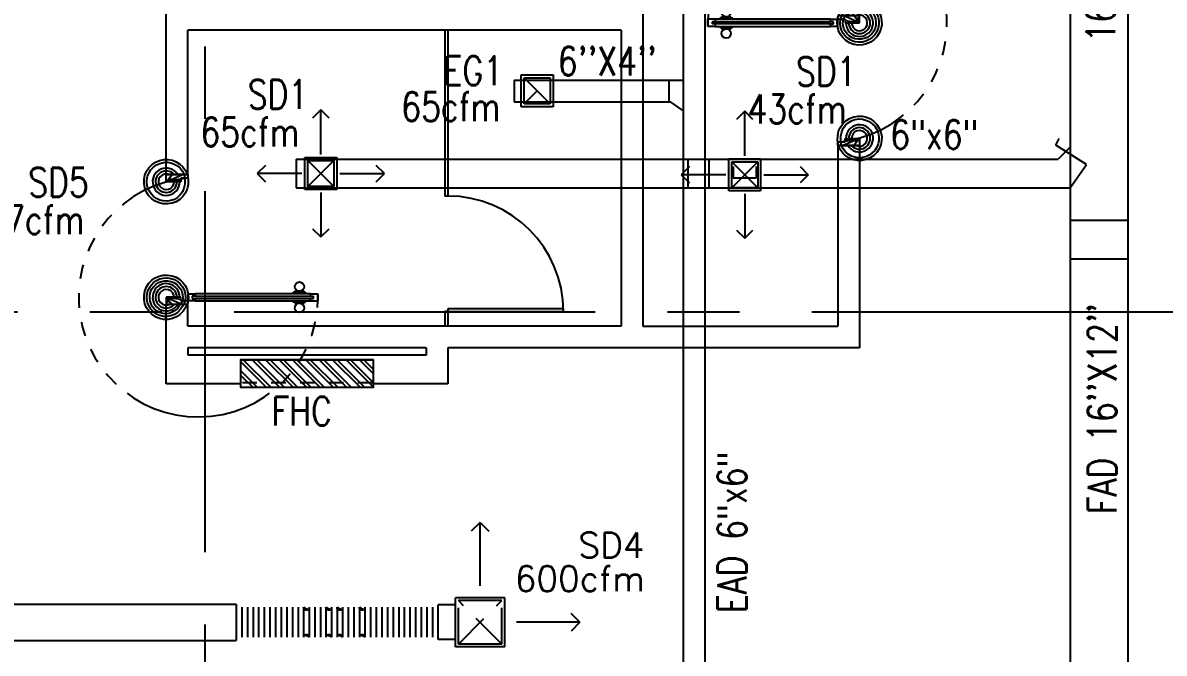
# Model space of a CAD drawing. Extents: x 417866200 to 417866302, y 43498034 to 43498122.
# Drawn here: x 417866227.12 to 417866235.02, y 43498048.87 to 43498053.24 of the extents above; entities that cross this region are included whole.
import ezdxf

# ---------------------------------------------------------------- set-up
doc = ezdxf.new("R2010")
doc.units = 0
doc.header["$MEASUREMENT"] = 0
doc.linetypes.add('CENTERX2', pattern=[4, 2.5, -0.5, 0.5, -0.5])
doc.linetypes.add('HIDDEN', pattern=[0.375, 0.25, -0.125])
for name, color, linetype in [('AXES', 11, 'CENTERX2'), ('DOOR', 9, 'CONTINUOUS'), ('DUCT', 6, 'CONTINUOUS'), ('EXDUCT', 10, 'CONTINUOUS'), ('FHC', 9, 'CONTINUOUS'), ('M-AC-FLEX', 7, 'CONTINUOUS'), ('M-EGU.', 2, 'CONTINUOUS'), ('M-TEXT', 2, 'CONTINUOUS'), ('PART', 9, 'CONTINUOUS'), ('SCD', 2, 'CONTINUOUS'), ('SHAFT', 9, 'CONTINUOUS'), ('WALL', 9, 'CONTINUOUS')]:
    doc.layers.add(name, color=color, linetype=linetype)
doc.styles.add('ROMANS', font='ROMANS.shx', dxfattribs={"width": 0.6})

# ---------------------------------------------------------------- blocks, each defined once
blk = doc.blocks.new('DOOR90')
at = {"layer": 'DOOR', "color": 7, "linetype": 'ByBlock'}
for p, q in [((-150, 0), (0, 0)), ((-150, 0), (-150, -25)), ((0, -50), (-113.7, 0)), ((0, -50), (-40.1, 0)), ((0, -50), (0, 0)), ((-1000, -25), (-1050, -25)), ((-1050, -75), (-1050, -25)), ((-1050, -25), (-1050, -75)), ((-1000, -75), (-1050, -75)), ((-1000, -42), (-1020, -42)), ((-1020, -42), (-1020, -58)), ((-1000, -58), (-1020, -58)), ((-1000, -25), (-1000, -42)), ((-1000, -58), (-1000, -75)), ((-877.6, -17.8), (-967.6, -17.8)), ((-967.6, -25), (-967.6, -17.8)), ((-967.6, -75), (-967.6, -82.2)), ((-955, -8.8), (-890.2, -8.8)), ((-955, -17.8), (-955, -8.8)), ((-955, -17.8), (-890.2, -17.8)), ((-890.2, -17.8), (-890.2, -8.8)), ((-877.6, -25), (-877.6, -17.8)), ((-877.6, -75), (-877.6, -82.2)), ((-200, -25), (-150, -25)), ((-200, -42), (-200, -25)), ((-180, -42), (-200, -42)), ((-200, -58), (-180, -58)), ((-200, -75), (-200, -58)), ((-150, -75), (-200, -75)), ((-180, -58), (-180, -42)), ((-150, -25), (-100, -25)), ((-150, -75), (-150, -25)), ((-100, -25), (-100, -50)), ((0, -50), (-100, -36.6)), ((-100, -50), (0, -50)), ((-877.6, -82.2), (-967.6, -82.2)), ((-955, -82.2), (-890.2, -82.2)), ((-955, -82.2), (-955, -91.2)), ((-955, -91.2), (-890.2, -91.2)), ((-890.2, -82.2), (-890.2, -91.2)), ((0, -850), (-113.7, -900)), ((-100, -875), (-100, -850)), ((0, -850), (-100, -863.4)), ((-100, -850), (0, -850)), ((0, -850), (-40.1, -900)), ((0, -850), (0, -900)), ((-150, -875), (-100, -875)), ((-150, -900), (-150, -875)), ((-150, -900), (0, -900)), ((0, -900), (-150, -900))]:
    blk.add_line(p, q, dxfattribs=at)
at = {"layer": 'DOOR', "linetype": 'ByBlock'}
for p, q in [((-200, -25), (-1000, -25)), ((-200, -42), (-1000, -42)), ((-200, -58), (-1000, -58)), ((-1000, -75), (-200, -75))]:
    blk.add_line(p, q, dxfattribs=at)
at = {"layer": 'DOOR', "color": 7, "linetype": 'ByBlock'}
for centre in [(-922.6, 23.5), (-922.6, -123.5)]:
    blk.add_circle(centre, 32.4, dxfattribs=at)
for centre, radius, start, end in [((0, -50), 154.4, 161.10529, 166.28577), ((0, -50), 94.4, 148.01819, 180), ((0, -50), 134.4, 158.15985, 169.28002), ((0, -50), 114.4, 154.08384, 167.37743), ((0, -50), 74.4, 137.77643, 180), ((0, -50), 54.4, 113.20738, 180), ((0, -50), 34.4, 90, 180), ((0, -50), 14.4, 90, 180), ((0, -850), 94.4, 180, 211.98181), ((0, -850), 74.4, 180, 222.22357), ((0, -850), 54.4, 180, 246.79262), ((0, -850), 34.4, 180, 270), ((0, -850), 14.4, 180, 270), ((0, -850), 154.4, 193.71423, 198.89471), ((0, -850), 134.4, 190.71998, 201.84015)]:
    blk.add_arc(centre, radius, start, end, dxfattribs=at)
at = {"layer": 'DOOR', "linetype": 'HIDDEN', "ltscale": 0.5}
blk.add_arc((-222.2, -50), 828.2, 178.27012, 275.00304, dxfattribs=at)

msp = doc.modelspace()

# ---------------------------------------------------------------- hatches: boundary and pattern name
at = {"layer": 'FHC', "linetype": 'ByBlock', "ltscale": 0.3}
h = msp.add_hatch(dxfattribs=at)
h.set_pattern_fill('ANSI32', color=11, scale=0.175, style=0)
h.set_pattern_definition([(135, (417866461.74514, 43498019.663295), (0.046403883, 0.046403883), []), (135, (417866461.7142, 43498019.663295), (0.046403883, 0.046403883), [])])
h.paths.add_polyline_path([(417866228.629, 43498050.7143), (417866228.629, 43498050.9043), (417866229.549, 43498050.9043), (417866229.549, 43498050.7143)])
h.paths.add_polyline_path([(417866229.7616, 43498050.2932), (417866229.7616, 43498050.714), (417866229.4991, 43498050.714), (417866229.4991, 43498050.2932)], flags=9)

# ---------------------------------------------------------------- linework, layer by layer
at = {"layer": 'AXES'}
for p, q in [((417866228.384, 43498033.5727), (417866228.384, 43498111.2854)), ((417866200.584, 43498051.237), (417866268.624, 43498051.237))]:
    msp.add_line(p, q, dxfattribs=at)
at = {"layer": 'DUCT', "linetype": 'ByBlock'}
for p, q in [((417866234.372, 43498055.0988), (417866234.372, 43498048.5128)), ((417866234.772, 43498055.0988), (417866234.772, 43498048.5128)), ((417866229.0126, 43498052.2937), (417866229.0126, 43498052.0937)), ((417866229.0126, 43498052.2937), (417866234.2897, 43498052.2937)), ((417866231.7255, 43498052.2937), (417866231.7255, 43498052.0937)), ((417866231.8714, 43498052.2937), (417866231.8714, 43498052.0937)), ((417866229.0126, 43498052.0937), (417866234.372, 43498052.0937)), ((417866234.772, 43498051.8678), (417866234.372, 43498051.8678)), ((417866234.772, 43498051.602), (417866234.372, 43498051.602)), ((417866221.2382, 43498049.212), (417866228.5979, 43498049.212)), ((417866228.5979, 43498049.212), (417866228.5979, 43498048.962)), ((417866221.2382, 43498048.962), (417866228.5979, 43498048.962))]:
    msp.add_line(p, q, dxfattribs=at)
at = {"layer": 'DUCT'}
for p, q in [((417866234.2732, 43498052.3903), (417866234.2962, 43498052.4354)), ((417866234.2732, 43498052.3903), (417866234.2732, 43498052.3903)), ((417866234.4862, 43498052.2567), (417866234.2732, 43498052.3903)), ((417866234.3677, 43498052.3716), (417866234.2897, 43498052.2937)), ((417866234.372, 43498052.0937), (417866234.4862, 43498052.2567))]:
    msp.add_line(p, q, dxfattribs=at)
at = {"layer": 'EXDUCT', "linetype": 'ByBlock'}
for p, q in [((417866231.6944, 43498054.445), (417866231.6944, 43498047.3393)), ((417866231.8444, 43498054.445), (417866231.8444, 43498047.2071)), ((417866230.5237, 43498052.8411), (417866230.5237, 43498052.6911)), ((417866230.5237, 43498052.8411), (417866231.6944, 43498052.8411)), ((417866231.5944, 43498052.8411), (417866231.5944, 43498052.6911)), ((417866230.5237, 43498052.6911), (417866231.6048, 43498052.6911)), ((417866231.6885, 43498052.6326), (417866231.6048, 43498052.6911))]:
    msp.add_line(p, q, dxfattribs=at)
at = {"layer": 'FHC', "linetype": 'ByBlock', "ltscale": 0.3}
msp.add_lwpolyline([(417866229.549, 43498050.9043), (417866228.629, 43498050.9043), (417866228.629, 43498050.7143), (417866229.549, 43498050.7143)], close=True, dxfattribs=at)
at = {"layer": 'M-AC-FLEX', "color": 11}
for p, q in [((417866228.6369, 43498049.1907), (417866228.6369, 43498048.9832)), ((417866228.6759, 43498049.1907), (417866228.6759, 43498048.9832)), ((417866228.7149, 43498049.1907), (417866228.7149, 43498048.9832)), ((417866228.7539, 43498049.1907), (417866228.7539, 43498048.9832)), ((417866228.793, 43498049.1907), (417866228.793, 43498048.9832)), ((417866228.8319, 43498049.1907), (417866228.8319, 43498048.9832)), ((417866228.832, 43498049.1907), (417866228.832, 43498048.9832)), ((417866228.871, 43498049.1907), (417866228.871, 43498048.9832)), ((417866228.91, 43498049.1907), (417866228.91, 43498048.9832)), ((417866228.949, 43498049.1907), (417866228.949, 43498048.9832)), ((417866228.988, 43498049.1907), (417866228.988, 43498048.9832)), ((417866229.027, 43498049.1907), (417866229.027, 43498048.9832)), ((417866229.0653, 43498049.1907), (417866229.0653, 43498048.9832)), ((417866229.0653, 43498049.1907), (417866229.0653, 43498048.9832)), ((417866229.1043, 43498049.1907), (417866229.1043, 43498048.9832)), ((417866229.1043, 43498049.1907), (417866229.1043, 43498048.9832)), ((417866229.1426, 43498049.1907), (417866229.1426, 43498048.9832)), ((417866229.1426, 43498049.1907), (417866229.1426, 43498048.9832)), ((417866229.1816, 43498049.1907), (417866229.1816, 43498048.9832)), ((417866229.1816, 43498049.1907), (417866229.1816, 43498048.9832)), ((417866229.2199, 43498049.1907), (417866229.2199, 43498048.9832)), ((417866229.2199, 43498049.1907), (417866229.2199, 43498048.9832)), ((417866229.2199, 43498049.1907), (417866229.2199, 43498048.9832)), ((417866229.2199, 43498049.1907), (417866229.2199, 43498048.9832)), ((417866229.2589, 43498049.1907), (417866229.2589, 43498048.9832)), ((417866229.2589, 43498049.1907), (417866229.2589, 43498048.9832)), ((417866229.2589, 43498049.1907), (417866229.2589, 43498048.9832)), ((417866229.2589, 43498049.1907), (417866229.2589, 43498048.9832)), ((417866229.2965, 43498049.1907), (417866229.2965, 43498048.9832)), ((417866229.2965, 43498049.1907), (417866229.2965, 43498048.9832)), ((417866229.2965, 43498049.1907), (417866229.2965, 43498048.9832)), ((417866229.2965, 43498049.1907), (417866229.2965, 43498048.9832)), ((417866229.3355, 43498049.1907), (417866229.3355, 43498048.9832)), ((417866229.3355, 43498049.1907), (417866229.3355, 43498048.9832)), ((417866229.3355, 43498049.1907), (417866229.3355, 43498048.9832)), ((417866229.3355, 43498049.1907), (417866229.3355, 43498048.9832)), ((417866229.3739, 43498049.1907), (417866229.3739, 43498048.9832)), ((417866229.3739, 43498049.1907), (417866229.3739, 43498048.9832)), ((417866229.4129, 43498049.1907), (417866229.4129, 43498048.9832)), ((417866229.4129, 43498049.1907), (417866229.4129, 43498048.9832)), ((417866229.4512, 43498049.1907), (417866229.4512, 43498048.9832)), ((417866229.4512, 43498049.1907), (417866229.4512, 43498048.9832)), ((417866229.4902, 43498049.1907), (417866229.4902, 43498048.9832)), ((417866229.4902, 43498049.1907), (417866229.4902, 43498048.9832)), ((417866229.5285, 43498049.1907), (417866229.5285, 43498048.9832)), ((417866229.5675, 43498049.1907), (417866229.5675, 43498048.9832)), ((417866229.6065, 43498049.1907), (417866229.6065, 43498048.9832)), ((417866229.6455, 43498049.1907), (417866229.6455, 43498048.9832)), ((417866229.6845, 43498049.1907), (417866229.6845, 43498048.9832)), ((417866229.7235, 43498049.1907), (417866229.7235, 43498048.9832)), ((417866229.7235, 43498049.1907), (417866229.7235, 43498048.9832)), ((417866229.7625, 43498049.1907), (417866229.7625, 43498048.9832)), ((417866229.8015, 43498049.1907), (417866229.8015, 43498048.9832)), ((417866229.8405, 43498049.1907), (417866229.8405, 43498048.9832)), ((417866229.8795, 43498049.1907), (417866229.8795, 43498048.9832)), ((417866229.9185, 43498049.1907), (417866229.9185, 43498048.9832)), ((417866229.9575, 43498049.1907), (417866229.9575, 43498048.9832))]:
    msp.add_line(p, q, dxfattribs=at)
at = {"layer": 'M-AC-FLEX'}
for points in [[(417866228.7149, 43498049.1907, -1), (417866228.6759, 43498049.1907, 1), (417866228.6369, 43498049.1907, -1), (417866228.5979, 43498049.1907, 0.008922), (417866228.5979, 43498049.1914, 0.008922)], [(417866228.6759, 43498049.1907, 1), (417866228.7149, 43498049.1907, -1), (417866228.7539, 43498049.1907)], [(417866228.7539, 43498049.1907, 1), (417866228.7149, 43498049.1907)], [(417866228.7929, 43498049.1907, -1), (417866228.7539, 43498049.1907, 1), (417866228.7149, 43498049.1907)], [(417866228.7149, 43498049.1907, -1), (417866228.7539, 43498049.1907)], [(417866228.7539, 43498049.1907, 1), (417866228.7929, 43498049.1907, -1), (417866228.8319, 43498049.1907)], [(417866228.7929, 43498049.1907, -1), (417866228.8319, 43498049.1907)], [(417866228.8319, 43498049.1907, 1), (417866228.7929, 43498049.1907)], [(417866228.832, 43498049.1907, 1), (417866228.793, 43498049.1907)], [(417866228.871, 43498049.1907, -1), (417866228.832, 43498049.1907, 1), (417866228.793, 43498049.1907)], [(417866228.793, 43498049.1907, -1), (417866228.832, 43498049.1907)], [(417866228.832, 43498049.1907, 1), (417866228.871, 43498049.1907, -1), (417866228.91, 43498049.1907)], [(417866228.949, 43498049.1907, -1), (417866228.91, 43498049.1907, 1), (417866228.871, 43498049.1907)], [(417866228.871, 43498049.1907, -1), (417866228.91, 43498049.1907)], [(417866228.91, 43498049.1907, 1), (417866228.871, 43498049.1907)], [(417866228.91, 43498049.1907, 1), (417866228.949, 43498049.1907, -1), (417866228.988, 43498049.1907, 1), (417866229.027, 43498049.1907, -1.018005), (417866229.0653, 43498049.1907)], [(417866229.1816, 43498049.1907, -1), (417866229.1426, 43498049.1907, 1.018005), (417866229.1043, 43498049.1907)], [(417866229.1426, 43498049.1907, 1), (417866229.1816, 43498049.1907, -1.018005), (417866229.2199, 43498049.1907)], [(417866229.2582, 43498049.1907, -1.017916), (417866229.2965, 43498049.1907)], [(417866229.2582, 43498049.1907, -1.017916), (417866229.2965, 43498049.1907)], [(417866229.4129, 43498049.1907, -1), (417866229.3739, 43498049.1907, 1.018005), (417866229.3355, 43498049.1907)], [(417866229.3739, 43498049.1907, 1), (417866229.4129, 43498049.1907, -1.018005), (417866229.4512, 43498049.1907)], [(417866229.6455, 43498049.1907, -1), (417866229.6065, 43498049.1907, 1), (417866229.5675, 43498049.1907, -1), (417866229.5285, 43498049.1907, 1.018005), (417866229.4902, 43498049.1907)], [(417866229.6065, 43498049.1907, 1), (417866229.6455, 43498049.1907, -1), (417866229.6845, 43498049.1907)], [(417866229.6845, 43498049.1907, 1), (417866229.6455, 43498049.1907)], [(417866229.7235, 43498049.1907, -1), (417866229.6845, 43498049.1907, 1), (417866229.6455, 43498049.1907)], [(417866229.6455, 43498049.1907, -1), (417866229.6845, 43498049.1907)], [(417866229.6845, 43498049.1907, 1), (417866229.7235, 43498049.1907, -1), (417866229.7625, 43498049.1907)], [(417866229.7235, 43498049.1907, -1), (417866229.7625, 43498049.1907)], [(417866229.7625, 43498049.1907, 1), (417866229.7235, 43498049.1907)], [(417866229.7625, 43498049.1907, 1), (417866229.7235, 43498049.1907)], [(417866229.8015, 43498049.1907, -1), (417866229.7625, 43498049.1907, 1), (417866229.7235, 43498049.1907)], [(417866229.7235, 43498049.1907, -1), (417866229.7625, 43498049.1907)], [(417866229.7625, 43498049.1907, 1), (417866229.8015, 43498049.1907, -1), (417866229.8405, 43498049.1907)], [(417866229.8795, 43498049.1907, -1), (417866229.8405, 43498049.1907, 1), (417866229.8015, 43498049.1907)], [(417866229.8015, 43498049.1907, -1), (417866229.8405, 43498049.1907)], [(417866229.8405, 43498049.1907, 1), (417866229.8015, 43498049.1907)], [(417866229.8405, 43498049.1907, 1), (417866229.8795, 43498049.1907, -1), (417866229.9185, 43498049.1907, 1), (417866229.9575, 43498049.1907, -1.018005), (417866229.9958, 43498049.1907)], [(417866228.7149, 43498048.9832, 1), (417866228.6759, 43498048.9832, -1), (417866228.6369, 43498048.9832, 1), (417866228.5979, 43498048.9832, -0.008922), (417866228.5979, 43498048.9825, -0.008922)], [(417866228.6759, 43498048.9832, -1), (417866228.7149, 43498048.9832, 1), (417866228.7539, 43498048.9832)], [(417866228.7929, 43498048.9832, 1), (417866228.7539, 43498048.9832, -1), (417866228.7149, 43498048.9832)], [(417866228.7539, 43498048.9832, -1.000001), (417866228.7149, 43498048.9832)], [(417866228.7149, 43498048.9832, 1.000001), (417866228.7539, 43498048.9832)], [(417866228.7539, 43498048.9832, -1), (417866228.7929, 43498048.9832, 1), (417866228.8319, 43498048.9832)], [(417866228.7929, 43498048.9832, 1.000001), (417866228.8319, 43498048.9832)], [(417866228.8319, 43498048.9832, -1.000001), (417866228.7929, 43498048.9832)], [(417866228.871, 43498048.9832, 1), (417866228.832, 43498048.9832, -1), (417866228.793, 43498048.9832)], [(417866228.832, 43498048.9832, -1.000001), (417866228.793, 43498048.9832)], [(417866228.793, 43498048.9832, 1.000001), (417866228.832, 43498048.9832)], [(417866228.832, 43498048.9832, -1), (417866228.871, 43498048.9832, 1), (417866228.91, 43498048.9832)], [(417866228.949, 43498048.9832, 1), (417866228.91, 43498048.9832, -1), (417866228.871, 43498048.9832)], [(417866228.871, 43498048.9832, 1.000001), (417866228.91, 43498048.9832)], [(417866228.91, 43498048.9832, -1.000001), (417866228.871, 43498048.9832)], [(417866228.91, 43498048.9832, -1), (417866228.949, 43498048.9832, 1), (417866228.988, 43498048.9832, -1), (417866229.027, 43498048.9832, 1.018005), (417866229.0653, 43498048.9832)], [(417866229.1816, 43498048.9832, 1), (417866229.1426, 43498048.9832, -1.018005), (417866229.1043, 43498048.9832)], [(417866229.1426, 43498048.9832, -1), (417866229.1816, 43498048.9832, 1.018005), (417866229.2199, 43498048.9832)], [(417866229.2965, 43498048.9832, -1.000002), (417866229.2582, 43498048.9839)], [(417866229.4129, 43498048.9832, 1), (417866229.3739, 43498048.9832, -1.018005), (417866229.3355, 43498048.9832)], [(417866229.3739, 43498048.9832, -1), (417866229.4129, 43498048.9832, 1.018005), (417866229.4512, 43498048.9832)], [(417866229.6455, 43498048.9832, 1), (417866229.6065, 43498048.9832, -1), (417866229.5675, 43498048.9832, 1), (417866229.5285, 43498048.9832, -1.018005), (417866229.4902, 43498048.9832)], [(417866229.6065, 43498048.9832, -1), (417866229.6455, 43498048.9832, 1), (417866229.6845, 43498048.9832)], [(417866229.7235, 43498048.9832, 1), (417866229.6845, 43498048.9832, -1), (417866229.6455, 43498048.9832)], [(417866229.6845, 43498048.9832, -1.000001), (417866229.6455, 43498048.9832)], [(417866229.6455, 43498048.9832, 1.000001), (417866229.6845, 43498048.9832)], [(417866229.6845, 43498048.9832, -1), (417866229.7235, 43498048.9832, 1), (417866229.7625, 43498048.9832)], [(417866229.8015, 43498048.9832, 1), (417866229.7625, 43498048.9832, -1), (417866229.7235, 43498048.9832)], [(417866229.7235, 43498048.9832, 1.000001), (417866229.7625, 43498048.9832)], [(417866229.7625, 43498048.9832, -1.000001), (417866229.7235, 43498048.9832)], [(417866229.7625, 43498048.9832, -1.000001), (417866229.7235, 43498048.9832)], [(417866229.7235, 43498048.9832, 1.000001), (417866229.7625, 43498048.9832)], [(417866229.7625, 43498048.9832, -1), (417866229.8015, 43498048.9832, 1), (417866229.8405, 43498048.9832)], [(417866229.8795, 43498048.9832, 1), (417866229.8405, 43498048.9832, -1), (417866229.8015, 43498048.9832)], [(417866229.8015, 43498048.9832, 1.000001), (417866229.8405, 43498048.9832)], [(417866229.8405, 43498048.9832, -1.000001), (417866229.8015, 43498048.9832)], [(417866229.8405, 43498048.9832, -1), (417866229.8795, 43498048.9832, 1), (417866229.9185, 43498048.9832, -1), (417866229.9575, 43498048.9832, 1.018005), (417866229.9958, 43498048.9832)]]:
    msp.add_lwpolyline(points, format="xyb", dxfattribs=at)
for centre, start, end in [((417866229.0848, 43498049.1907), 180, 331.56864), ((417866229.0848, 43498049.1907), 208.43136, 0), ((417866229.2394, 43498049.1907), 180, 331.56864), ((417866229.2394, 43498049.1907), 180, 331.56864), ((417866229.2394, 43498049.1907), 208.43136, 0), ((417866229.2394, 43498049.1907), 208.43136, 0), ((417866229.316, 43498049.1907), 180, 331.56864), ((417866229.316, 43498049.1907), 180, 331.56864), ((417866229.316, 43498049.1907), 208.43136, 0), ((417866229.316, 43498049.1907), 208.43136, 0), ((417866229.4707, 43498049.1907), 180, 331.56864), ((417866229.4707, 43498049.1907), 208.43136, 0), ((417866229.0848, 43498048.9832), 28.43137, 180.01777), ((417866229.0848, 43498048.9832), 28.43137, 180.01777), ((417866229.0848, 43498048.9832), 359.98223, 151.56863), ((417866229.0848, 43498048.9832), 359.98223, 151.56863), ((417866229.2394, 43498048.9832), 28.43137, 180.01777), ((417866229.2394, 43498048.9832), 28.43137, 180.01777), ((417866229.2394, 43498048.9832), 28.43137, 180.01777), ((417866229.2394, 43498048.9832), 28.43137, 180.01777), ((417866229.2394, 43498048.9832), 359.98223, 151.56863), ((417866229.2394, 43498048.9832), 359.98223, 151.56863), ((417866229.2394, 43498048.9832), 359.98223, 151.56863), ((417866229.2394, 43498048.9832), 359.98223, 151.56863), ((417866229.316, 43498048.9832), 28.43137, 180.01777), ((417866229.316, 43498048.9832), 28.43137, 180.01777), ((417866229.316, 43498048.9832), 28.43137, 180.01777), ((417866229.316, 43498048.9832), 28.43137, 180.01777), ((417866229.316, 43498048.9832), 359.98223, 151.56863), ((417866229.316, 43498048.9832), 359.98223, 151.56863), ((417866229.316, 43498048.9832), 359.98223, 151.56863), ((417866229.316, 43498048.9832), 359.98223, 151.56863), ((417866229.4707, 43498048.9832), 28.43137, 180.01777), ((417866229.4707, 43498048.9832), 28.43137, 180.01777), ((417866229.4707, 43498048.9832), 359.98223, 151.56863), ((417866229.4707, 43498048.9832), 359.98223, 151.56863)]:
    msp.add_arc(centre, 0.0195, start, end, dxfattribs=at)
at = {"layer": 'M-EGU.'}
for p, q in [((417866229.1844, 43498052.6337), (417866229.1278, 43498052.5771)), ((417866229.241, 43498052.5771), (417866229.1844, 43498052.6337)), ((417866229.1844, 43498052.3247), (417866229.1844, 43498052.6337)), ((417866232.1198, 43498052.6248), (417866232.0633, 43498052.5682)), ((417866232.1764, 43498052.5682), (417866232.1198, 43498052.6248)), ((417866232.1198, 43498052.3159), (417866232.1198, 43498052.6248)), ((417866229.0744, 43498052.3037), (417866229.2944, 43498052.3037)), ((417866229.0744, 43498052.0837), (417866229.0744, 43498052.3037)), ((417866229.2944, 43498052.3037), (417866229.2944, 43498052.0837)), ((417866232.0098, 43498052.2948), (417866232.2298, 43498052.2948)), ((417866232.0098, 43498052.0748), (417866232.0098, 43498052.2948)), ((417866232.2298, 43498052.2948), (417866232.2298, 43498052.0748)), ((417866228.801, 43498052.2502), (417866228.7444, 43498052.1937)), ((417866229.6244, 43498052.1937), (417866229.5678, 43498052.2502)), ((417866231.7364, 43498052.2414), (417866231.6798, 43498052.1848)), ((417866232.0398, 43498052.2418), (417866232.0398, 43498052.1618)), ((417866232.1998, 43498052.2418), (417866232.1998, 43498052.1618)), ((417866232.5033, 43498052.2414), (417866232.5598, 43498052.1848)), ((417866228.7444, 43498052.1937), (417866228.801, 43498052.1371)), ((417866229.0533, 43498052.1937), (417866228.7444, 43498052.1937)), ((417866229.3155, 43498052.1937), (417866229.6244, 43498052.1937)), ((417866229.5678, 43498052.1371), (417866229.6244, 43498052.1937)), ((417866231.6798, 43498052.1848), (417866231.7364, 43498052.1282)), ((417866231.9888, 43498052.1848), (417866231.6798, 43498052.1848)), ((417866232.1998, 43498052.1618), (417866232.0398, 43498052.1618)), ((417866232.2509, 43498052.1848), (417866232.5598, 43498052.1848)), ((417866232.5598, 43498052.1848), (417866232.5033, 43498052.1282)), ((417866229.2944, 43498052.0837), (417866229.0744, 43498052.0837)), ((417866229.1844, 43498052.0626), (417866229.1844, 43498051.7547)), ((417866232.2298, 43498052.0748), (417866232.0098, 43498052.0748)), ((417866232.1198, 43498052.0538), (417866232.1198, 43498051.7459)), ((417866229.1278, 43498051.8113), (417866229.1844, 43498051.7547)), ((417866229.1844, 43498051.7547), (417866229.241, 43498051.8113)), ((417866232.0633, 43498051.8024), (417866232.1198, 43498051.7459)), ((417866232.1198, 43498051.7459), (417866232.1764, 43498051.8024)), ((417866230.2869, 43498049.7782), (417866230.2258, 43498049.7171)), ((417866230.2869, 43498049.3394), (417866230.2869, 43498049.7782)), ((417866230.2869, 43498049.7782), (417866230.348, 43498049.7171)), ((417866230.4573, 43498049.2574), (417866230.1165, 43498049.2574)), ((417866230.1165, 43498048.9166), (417866230.1165, 43498049.2574)), ((417866230.4573, 43498048.9166), (417866230.4573, 43498049.2574)), ((417866229.9965, 43498048.967), (417866229.9965, 43498049.207)), ((417866230.1165, 43498049.207), (417866229.9965, 43498049.207)), ((417866230.9781, 43498049.087), (417866230.9171, 43498049.1481)), ((417866230.9781, 43498049.087), (417866230.5393, 43498049.087)), ((417866230.9781, 43498049.087), (417866230.9171, 43498049.0259)), ((417866230.1165, 43498048.967), (417866229.9965, 43498048.967)), ((417866230.4573, 43498048.9166), (417866230.1165, 43498048.9166))]:
    msp.add_line(p, q, dxfattribs=at)
at = {"layer": 'M-EGU.', "linetype": 'HIDDEN'}
for p, q in [((417866229.0944, 43498052.1037), (417866229.0944, 43498052.2837)), ((417866229.2744, 43498052.1037), (417866229.0944, 43498052.2837)), ((417866229.2744, 43498052.2837), (417866229.0944, 43498052.1037)), ((417866229.0944, 43498052.2837), (417866229.2744, 43498052.2837)), ((417866229.2744, 43498052.2837), (417866229.2744, 43498052.1037)), ((417866232.0298, 43498052.0948), (417866232.0298, 43498052.2748)), ((417866232.2098, 43498052.0948), (417866232.0298, 43498052.2748)), ((417866232.2098, 43498052.2748), (417866232.0298, 43498052.0948)), ((417866232.0298, 43498052.2748), (417866232.2098, 43498052.2748)), ((417866232.2098, 43498052.2748), (417866232.2098, 43498052.0948)), ((417866229.2744, 43498052.1037), (417866229.0944, 43498052.1037)), ((417866232.2098, 43498052.0948), (417866232.0298, 43498052.0948)), ((417866230.4373, 43498048.9366), (417866230.1365, 43498049.2374)), ((417866230.1365, 43498048.9366), (417866230.4373, 43498049.2374)), ((417866230.4373, 43498049.2374), (417866230.1365, 43498049.2374)), ((417866230.1365, 43498048.9366), (417866230.1365, 43498049.2374)), ((417866230.4373, 43498048.9366), (417866230.4373, 43498049.2374)), ((417866230.4373, 43498048.9366), (417866230.1365, 43498048.9366))]:
    msp.add_line(p, q, dxfattribs=at)
at = {"layer": 'PART', "linetype": 'ByBlock'}
for p, q in [((417866230.044, 43498053.187), (417866230.044, 43498052.0378)), ((417866230.064, 43498053.187), (417866230.064, 43498052.0378)), ((417866230.064, 43498052.0378), (417866230.044, 43498052.0378)), ((417866230.064, 43498051.2378), (417866230.044, 43498051.2378)), ((417866230.044, 43498051.2378), (417866230.044, 43498051.137)), ((417866230.064, 43498051.2578), (417866230.064, 43498051.2378)), ((417866230.864, 43498051.2578), (417866230.064, 43498051.2578)), ((417866230.064, 43498051.2378), (417866230.064, 43498051.137)), ((417866230.064, 43498051.2378), (417866230.864, 43498051.2378)), ((417866230.864, 43498051.2378), (417866230.864, 43498051.2578))]:
    msp.add_line(p, q, dxfattribs=at)
msp.add_arc((417866230.064, 43498051.2378), 0.8, 0, 90, dxfattribs=at)
at = {"layer": 'SCD', "linetype": 'HIDDEN'}
for p, q in [((417866230.572, 43498052.6561), (417866230.572, 43498052.8761)), ((417866230.572, 43498052.8761), (417866230.792, 43498052.8761)), ((417866230.772, 43498052.6761), (417866230.592, 43498052.8561)), ((417866230.792, 43498052.8761), (417866230.792, 43498052.6561)), ((417866230.792, 43498052.6561), (417866230.572, 43498052.6561))]:
    msp.add_line(p, q, dxfattribs=at)
at = {"layer": 'SCD'}
for p, q in [((417866230.592, 43498052.6761), (417866230.592, 43498052.8561)), ((417866230.592, 43498052.8561), (417866230.772, 43498052.8561)), ((417866230.772, 43498052.8561), (417866230.772, 43498052.6761)), ((417866230.772, 43498052.6761), (417866230.592, 43498052.6761))]:
    msp.add_line(p, q, dxfattribs=at)
at = {"layer": 'SCD', "linetype": 'ByBlock'}
msp.add_line((417866230.682, 43498052.7661), (417866230.592, 43498052.6761), dxfattribs=at)
at = {"layer": 'WALL'}
for p, q in [((417866231.414, 43498054.937), (417866231.414, 43498051.137)), ((417866228.114, 43498052.187), (417866228.114, 43498054.587)), ((417866228.264, 43498052.187), (417866228.264, 43498053.187)), ((417866231.264, 43498053.187), (417866228.264, 43498053.187)), ((417866231.264, 43498053.187), (417866231.264, 43498051.137)), ((417866232.764, 43498052.387), (417866232.914, 43498052.387)), ((417866232.764, 43498052.387), (417866232.764, 43498051.137)), ((417866232.914, 43498052.387), (417866232.914, 43498050.987)), ((417866228.264, 43498052.187), (417866228.114, 43498052.187)), ((417866228.114, 43498050.737), (417866228.114, 43498051.287)), ((417866228.264, 43498051.287), (417866228.114, 43498051.287)), ((417866228.264, 43498051.137), (417866228.264, 43498051.287)), ((417866231.264, 43498051.137), (417866228.264, 43498051.137)), ((417866231.414, 43498051.137), (417866232.764, 43498051.137)), ((417866228.264, 43498050.987), (417866228.264, 43498050.937)), ((417866229.914, 43498050.987), (417866228.264, 43498050.987)), ((417866229.914, 43498050.987), (417866229.914, 43498050.937)), ((417866230.064, 43498050.987), (417866230.064, 43498050.737)), ((417866232.914, 43498050.987), (417866230.064, 43498050.987)), ((417866229.914, 43498050.937), (417866228.264, 43498050.937)), ((417866229.549, 43498050.902), (417866228.629, 43498050.902)), ((417866228.629, 43498050.902), (417866228.629, 43498050.737)), ((417866229.5488, 43498050.737), (417866229.549, 43498050.902)), ((417866228.629, 43498050.737), (417866228.114, 43498050.737)), ((417866230.064, 43498050.737), (417866229.5488, 43498050.737))]:
    msp.add_line(p, q, dxfattribs=at)
at = {"layer": 'WALL', "color": 250, "linetype": 'HIDDEN', "ltscale": 0.25}
msp.add_line((417866229.5411, 43498050.7436), (417866228.6347, 43498050.7436), dxfattribs=at)

# ---------------------------------------------------------------- block references
at = {"layer": 'DOOR', "color": 0, "linetype": 'ByBlock', "xscale": 0.0009999871253967285, "yscale": 0.001000002026557922, "zscale": 0.001}
msp.add_blockref('DOOR90', (417866232.914, 43498053.287), dxfattribs=at)
at = {"layer": 'DOOR', "color": 0, "linetype": 'ByBlock', "xscale": 0.0009999871253967285, "yscale": 0.001000002026557922, "zscale": 0.001, "rotation": 180}
msp.add_blockref('DOOR90', (417866228.114, 43498051.287), dxfattribs=at)

# ---------------------------------------------------------------- texts
at = {"layer": 'M-TEXT', "style": 'ROMANS', "width": 0.8}
for s, p in [("16''X14''", (417866234.684, 43498053.1011)), ("FAD 16''X12''", (417866234.6946, 43498049.8352)), ('EAD 6"x6"', (417866232.1319, 43498049.1504))]:
    msp.add_text(s, height=0.2, rotation=90, dxfattribs=at).set_placement(p)
for s, p in [('EG1', (417866230.035, 43498052.8052)), ("6''X4''", (417866230.8253, 43498052.8713)), ('SD1', (417866232.4748, 43498052.8001)), ('SD1', (417866228.6785, 43498052.6419)), ('65cfm', (417866229.742, 43498052.5565)), ('43cfm', (417866232.1395, 43498052.5398)), ('65cfm', (417866228.3509, 43498052.3816)), ('6"x6"', (417866233.1277, 43498052.3633)), ('SD5', (417866227.159, 43498052.0335)), ('617cfm', (417866226.7247, 43498051.7733))]:
    msp.add_text(s, height=0.2, dxfattribs=at).set_placement(p)
at = {"layer": 'M-TEXT', "style": 'ROMANS'}
for s, p in [('SD4', (417866230.9679, 43498049.5337)), ('600cfm', (417866230.527, 43498049.3017))]:
    msp.add_text(s, height=0.175, dxfattribs=at).set_placement(p)
at = {"layer": 'SHAFT', "style": 'ROMANS', "width": 0.8}
msp.add_text('FHC', height=0.2, dxfattribs=at).set_placement((417866228.8431, 43498050.4489))

doc.saveas('drawing.dxf')
